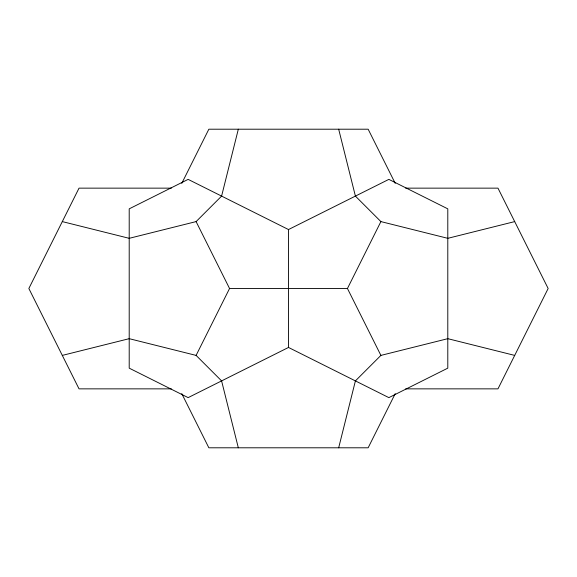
<?xml version="1.0" encoding="UTF-8"?>
<svg xmlns="http://www.w3.org/2000/svg" width="577" height="577" viewBox="0 0 577 577"><rect width="100%" height="100%" fill="white"/><g stroke="black" fill="none" stroke-linecap="round" stroke-linejoin="round"><path stroke-width="0.87" d="M238.323 129.205L221.597 196.101L196.101 221.597L129.205 238.323L62.302 221.597M338.677 447.795L355.403 380.899L380.899 355.403L447.795 338.677L514.698 355.403M181.769 183.371L208.852 129.205L368.148 129.205L395.231 183.371M238.323 447.795L221.597 380.899L196.101 355.403L229.552 288.5L196.101 221.597M380.899 355.403L347.448 288.5L380.899 221.597L355.403 196.101L338.677 129.205M395.231 393.629L368.148 447.795L208.852 447.795L181.769 393.629M288.5 229.552L388.855 179.375L447.795 208.852L447.795 368.148L388.855 397.625L288.5 347.448L188.145 397.625L129.205 368.148L129.205 208.852L188.145 179.375L288.5 229.552L288.5 347.448M514.698 221.597L447.795 238.323L380.899 221.597M62.302 355.403L129.205 338.677L196.101 355.403M171.311 188.145L79.027 188.145L28.85 288.5L79.027 388.855L171.311 388.855M405.689 188.145L497.973 188.145L548.15 288.5L497.973 388.855L405.689 388.855M229.552 288.5L347.448 288.5"/></g></svg>
